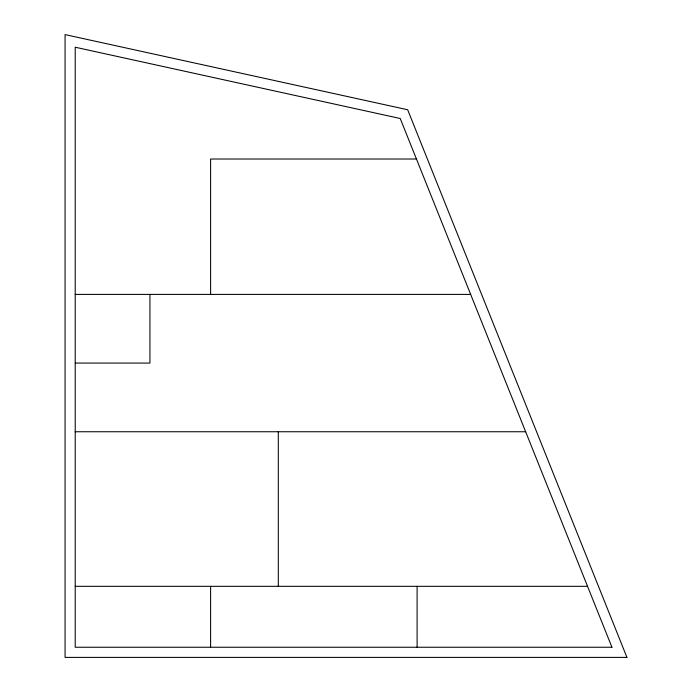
<?xml version="1.0" encoding="UTF-8"?>
<svg xmlns="http://www.w3.org/2000/svg" width="692" height="692" viewBox="0 0 692 692"><rect width="100%" height="100%" fill="white"/><g stroke="black" fill="none" stroke-linecap="round" stroke-linejoin="round"><path stroke-width="1.04" d="M416.446 159.013L210.61 159.013L210.61 294.411M75.22 294.411L470.664 294.411M75.22 363.075L149.939 363.075L149.939 294.411M75.22 431.747L525.652 431.747M75.22 586.323L587.543 586.323M417.103 586.323L417.103 647.245M278.305 431.747L278.305 586.323M210.61 586.323L210.61 647.245M611.936 647.245L75.22 647.245L75.22 47.22L400.227 118.505L611.936 647.245M626.935 657.4L65.065 657.4L65.065 34.6L407.657 109.743L626.935 657.4"/></g></svg>
